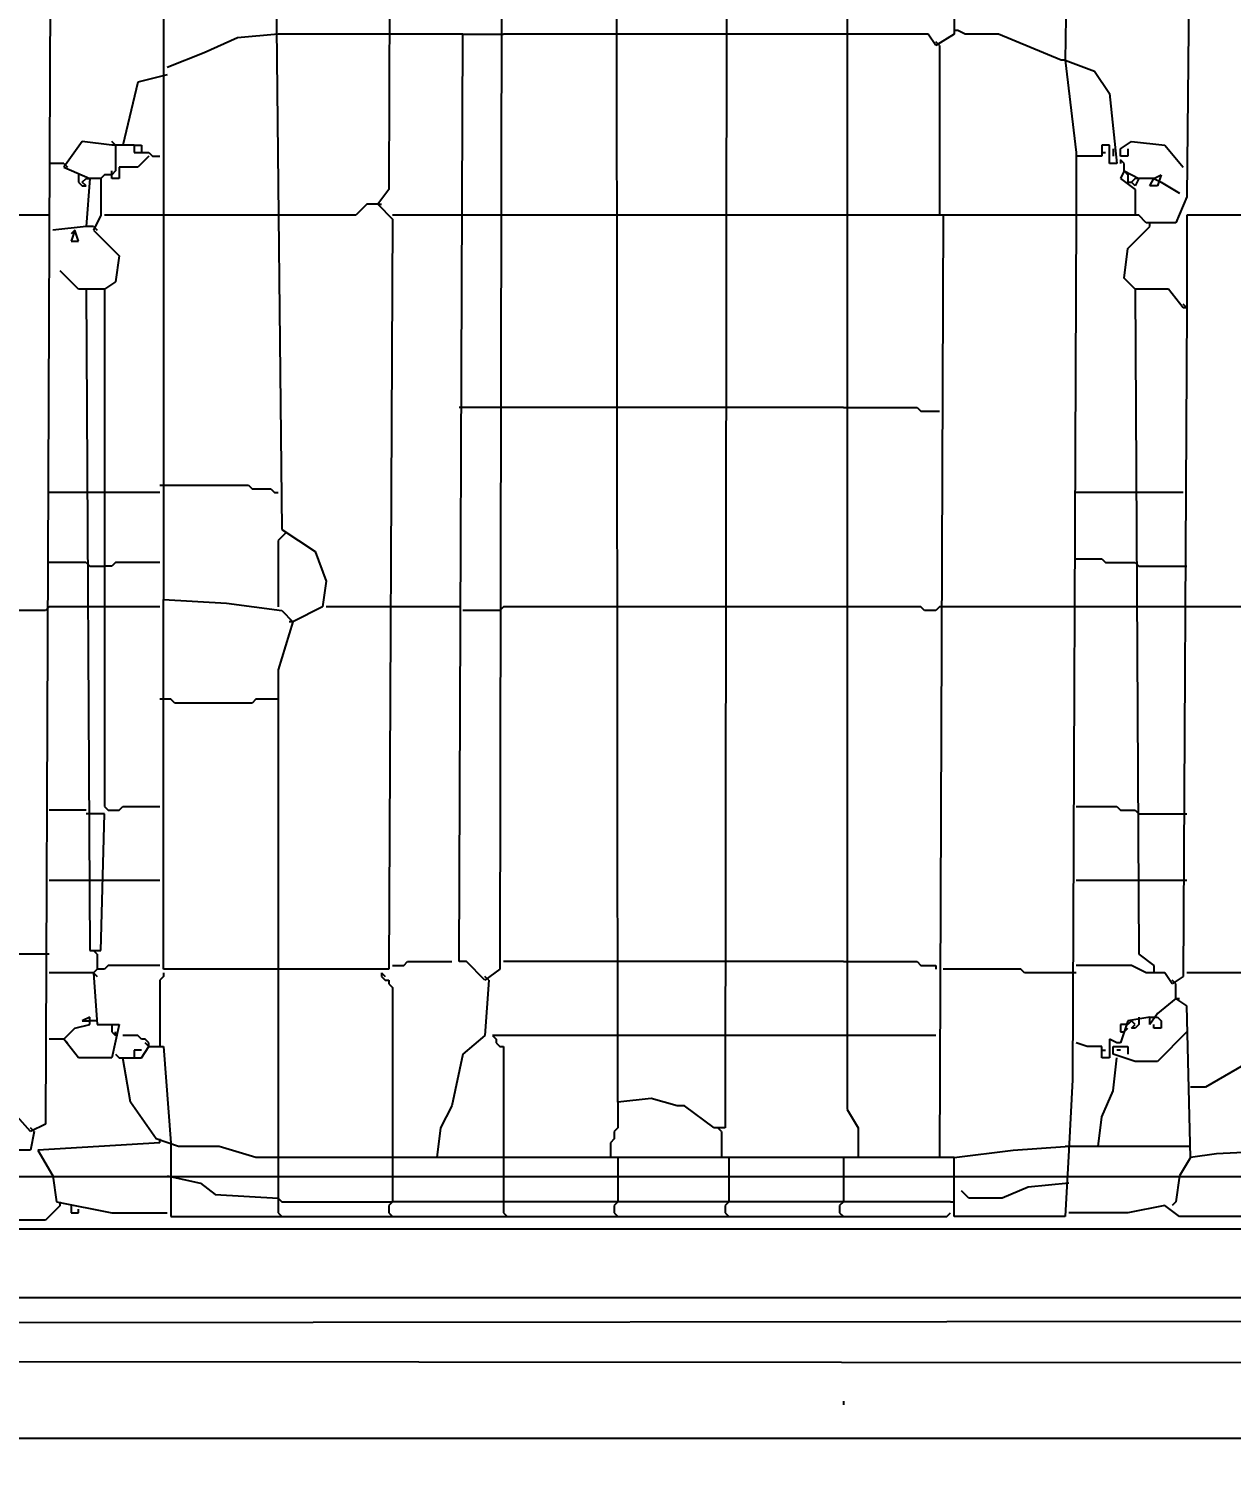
# Model space of a CAD drawing. Extents: x 4511820 to 5180432, y -1526536 to -944957.
# Drawn here: x 5106641.9 to 5106871.9, y -952611.6 to -952336.7 of the extents above; entities that cross this region are included whole.
import ezdxf

# ---------------------------------------------------------------- set-up
doc = ezdxf.new("R2010")
doc.units = 0
doc.header["$MEASUREMENT"] = 0
doc.layers.get('0').update_dxf_attribs({"linetype": 'CONTINUOUS'})
doc.layers.get('Defpoints').update_dxf_attribs({"color": 61, "linetype": 'CONTINUOUS'})
for name, color, linetype in [('KÓTY', 4, 'CONTINUOUS'), ('ZZ-chladenie', 133, 'CONTINUOUS'), ('ŠRAFY', 82, 'CONTINUOUS')]:
    doc.layers.add(name, color=color, linetype=linetype)
doc.styles.add('STYLE1', font='isocp.shx')
doc.dimstyles.new('STANDARD 50', dxfattribs={"dimtxt": 125, "dimasz": 140, "dimexe": 10, "dimexo": 200, "dimgap": 20, "dimtad": 1, "dimdsep": 46, "dimlunit": 6, "dimtxsty": 'STYLE1', "dimblk1": 'OBLIQUE', "dimblk2": 'OBLIQUE', "dimsah": 1, "dimcen": 2.5, "dimse1": 1, "dimse2": 1, "dimadec": 0, "dimazin": 0, "dimtfac": 1, "dimtmove": 1, "dimatfit": 3, "dimldrblk": 'OBLIQUE', "dimfxl": 1, "dimtolj": 1, "dimtzin": 0, "dimarcsym": 0})

# ---------------------------------------------------------------- blocks, each defined once
blk = doc.blocks.new('_OBLIQUE')
at = {"color": 0, "linetype": 'ByBlock'}
blk.add_line((-0.5, -0.5), (0.5, 0.5), dxfattribs=at)
blk = doc.blocks.new('*D54988')
at = {"layer": 'Defpoints', "color": 0}
for p in [(5104003.24, -949008.5), (5109212.5, -949008.5), (5106890, -959533.5)]:
    blk.add_point(p, dxfattribs=at)
at = {"layer": 'KÓTY', "color": 0, "lineweight": -2}
blk.add_line((5104003.24, -959533.5), (5104003.24, -949008.5), dxfattribs=at)
at = {"layer": 'KÓTY', "color": 0, "linetype": 'ByBlock', "lineweight": -2, "xscale": 140, "yscale": 140, "zscale": 140}
for p, rotation in [((5104003.24, -949008.5), 90), ((5104003.24, -959533.5), 270)]:
    blk.add_blockref('_OBLIQUE', p, dxfattribs=dict(at, rotation=rotation))
at = {"layer": 'KÓTY', "color": 0, "insert": (5103920.7, -954271), "char_height": 125, "attachment_point": 5, "rotation": 90, "style": 'STYLE1'}
blk.add_mtext('\\A1;10ﾠ525', dxfattribs=at)

msp = doc.modelspace()

# ---------------------------------------------------------------- hatches: boundary and pattern name
at = {"layer": 'ŠRAFY', "ltscale": 0.25}
h = msp.add_hatch(dxfattribs=at)
h.set_pattern_fill('DOTS', color=256, scale=2000)
h.paths.add_polyline_path([(5107392.5, -949038.5), (5107392.5, -951138.5), (5105843.5, -951138.5), (5105843.5, -951464.239), (5106123.081, -951464.239), (5106123.081, -951661.239), (5105563.919, -951661.239), (5105563.919, -951464.239), (5105843.5, -951464.239), (5105843.5, -951138.5), (5104992.5, -951138.5), (5104992.5, -949038.5), (5096362.5, -949038.5), (5096362.5, -961778.5), (5097852.5, -961778.5), (5097852.5, -962398.5), (5097822.5, -962398.5), (5097822.5, -967654.081), (5098060.5, -967654.081), (5098060.5, -967374.5), (5098257.5, -967374.5), (5098257.5, -967933.663), (5098060.5, -967933.663), (5098060.5, -967654.081), (5097822.5, -967654.081), (5097822.5, -974608.5), (5102588.5, -974608.5), (5102588.5, -974355.5), (5102308.919, -974355.5), (5102308.919, -974158.5), (5102868.081, -974158.5), (5102868.081, -974355.5), (5102588.5, -974355.5), (5102588.5, -974608.5), (5103176.5, -974608.5), (5103176.5, -974434.302, -0.4142136), (5103006.5, -974264.302, -1), (5103346.5, -974264.302, -0.4142136), (5103176.5, -974434.302), (5103176.5, -974608.5), (5104372.5, -974608.5), (5104372.5, -974573.5), (5104372.5, -974463.366), (5104336.574, -974463.366), (5104336.574, -974183.634), (5104608.426, -974183.634), (5104608.426, -974463.366), (5104572.5, -974463.366), (5104572.5, -974608.5), (5104765.719, -974608.5, -0.1496999), (5104755, -974573.5), (5104755, -974423.5, -0.6080477), (5104853.533, -974372.432), (5104936.985, -974254.16), (5104894.992, -974224.53), (5105016.574, -974146.867), (5105016.574, -974028.634), (5105047.5, -974028.634), (5105248.426, -974028.634), (5105248.426, -974268.366), (5105202.5, -974268.366), (5105202.5, -974448.5, -1), (5105062.5, -974448.5), (5105062.5, -974268.366), (5105016.574, -974268.366), (5105016.574, -974146.867), (5104978.977, -974283.789), (5104936.985, -974254.16), (5104853.533, -974372.432, -0.2437442), (5104880, -974423.5), (5104880, -974573.5, -0.1496999), (5104869.281, -974608.5), (5104995.719, -974608.5, -1.1342513), (5105106.357, -974552.474), (5105369.419, -974458.5), (5105369.419, -974360), (5105928.581, -974360), (5105928.581, -974557), (5105369.419, -974557), (5105369.419, -974458.5), (5105106.357, -974552.474, -0.085987), (5105110, -974573.5, -0.1496999), (5105099.281, -974608.5), (5109182.5, -974608.5), (5109182.5, -963894.122, -0.1316523), (5109147.5, -963903.5), (5108955.441, -963903.5), (5108955.441, -963957.628), (5108723.589, -963957.628), (5108723.589, -963717.897), (5108955.441, -963717.897), (5108955.441, -963763.5), (5109147.5, -963763.5, -0.1316523), (5109182.5, -963772.878), (5109182.5, -963370.782, -0.1032437), (5109157.5, -963376), (5108857.5, -963376, -0.7800315), (5108827.986, -963258.408, -0.1235756), (5108857.5, -963251), (5108901.599, -963251), (5108976.985, -963144.16), (5108934.992, -963114.53), (5109049.502, -963041.384), (5109018.977, -963173.789), (5108976.985, -963144.16), (5108901.599, -963251), (5109157.5, -963251, -0.1032437), (5109182.5, -963256.218), (5109182.5, -949038.5)])
h.paths.add_polyline_path([(5100537.098, -967855.99), (5100537.098, -967286.69), (5100737.213, -967286.69), (5100737.213, -967855.99)], flags=24)
h.paths.add_polyline_path([(5099829.642, -965394.219), (5099829.642, -964975.469), (5100029.691, -964975.469), (5100029.691, -965394.219)], flags=24)
h.paths.add_polyline_path([(5099829.6, -965481.531), (5099829.6, -965369.148), (5100004.378, -965369.148), (5100004.378, -965481.531)], flags=24)
h.paths.add_polyline_path([(5099829.691, -965569.031), (5099829.691, -965456.531), (5100004.691, -965456.531), (5100004.691, -965569.031)], flags=24)
h.paths.add_polyline_path([(5101699.579, -955023.583), (5102268.879, -955023.583), (5102268.879, -955223.697), (5101699.579, -955223.697)], flags=24)
h.paths.add_polyline_path([(5098455.301, -962328.637), (5098455.301, -962066.038), (5098705.301, -962066.038), (5098705.301, -962328.637)], flags=24)
h.paths.add_polyline_path([(5098543.427, -961758.476), (5098543.427, -961470.878), (5098793.427, -961470.878), (5098793.427, -961758.476)], flags=24)
h.paths.add_polyline_path([(5101378.656, -973619.167), (5101666.156, -973619.167), (5101666.156, -973794.169), (5101378.656, -973794.169)], flags=24)
h.paths.add_polyline_path([(5101291.344, -973619.078), (5101403.727, -973619.078), (5101403.727, -973793.856), (5101291.344, -973793.856)], flags=24)
h.paths.add_polyline_path([(5101203.844, -973619.169), (5101316.344, -973619.169), (5101316.344, -973794.169), (5101203.844, -973794.169)], flags=24)
h.paths.add_polyline_path([(5103817.87, -974550.655), (5103817.87, -974350.655), (5104067.87, -974350.655), (5104067.87, -974550.655)], flags=24)
h.paths.add_polyline_path([(5106187.857, -954001.949), (5106920.463, -954001.949), (5106920.463, -954302.768), (5106187.857, -954302.768)], flags=24)
h.paths.add_polyline_path([(5106210.652, -951515.99), (5106906.696, -951515.99), (5106906.696, -951816.808), (5106210.652, -951816.808)], flags=24)
h.paths.add_polyline_path([(5107899.671, -951487.49), (5108633.641, -951487.49), (5108633.641, -951791.719), (5107899.671, -951791.719)], flags=24)
h.paths.add_polyline_path([(5108120.295, -954016.553), (5108699.968, -954016.553), (5108699.968, -954320.783), (5108120.295, -954320.783)], flags=24)
h.paths.add_polyline_path([(5101850.571, -951515.99), (5102546.615, -951515.99), (5102546.615, -951816.808), (5101850.571, -951816.808)], flags=24)
h.paths.add_polyline_path([(5106012.427, -959461.698), (5106581.726, -959461.698), (5106581.726, -959661.812), (5106012.427, -959661.812)], flags=24)
h.paths.add_polyline_path([(5103833.155, -960727.344), (5103833.155, -960439.844), (5104008.156, -960439.844), (5104008.156, -960727.344)], flags=24)
h.paths.add_polyline_path([(5103833.065, -960814.656), (5103833.065, -960702.273), (5104007.844, -960702.273), (5104007.844, -960814.656)], flags=24)
h.paths.add_polyline_path([(5103833.155, -960902.156), (5103833.155, -960789.621), (5104008.156, -960789.621), (5104008.156, -960902.156)], flags=24)
h.paths.add_polyline_path([(5104257.502, -952952.393), (5104257.502, -952689.795), (5104432.6, -952689.795), (5104432.6, -952952.393)], flags=24)
h.paths.add_polyline_path([(5104257.46, -953039.705), (5104257.46, -952927.322), (5104432.238, -952927.322), (5104432.238, -953039.705)], flags=24)
h.paths.add_polyline_path([(5104257.55, -953127.205), (5104257.55, -953014.67), (5104432.551, -953014.67), (5104432.551, -953127.205)], flags=24)
h.paths.add_polyline_path([(5098459.732, -962718.668), (5098459.732, -962431.07), (5098709.732, -962431.07), (5098709.732, -962718.668)], flags=24)
h.paths.add_polyline_path([(5107092.406, -973619.169), (5107354.906, -973619.169), (5107354.906, -973794.169), (5107092.406, -973794.169)], flags=24)
h.paths.add_polyline_path([(5107005.094, -973619.078), (5107117.477, -973619.078), (5107117.477, -973793.856), (5107005.094, -973793.856)], flags=24)
h.paths.add_polyline_path([(5106905.094, -973619.169), (5107030.094, -973619.169), (5107030.094, -973794.169), (5106905.094, -973794.169)], flags=24)
h.paths.add_polyline_path([(5096396.76, -955484.199), (5096684.358, -955484.199), (5096684.358, -955734.199), (5096396.76, -955734.199)], flags=24)
h.paths.add_polyline_path([(5108891.981, -955576.255), (5109179.58, -955576.255), (5109179.58, -955826.255), (5108891.981, -955826.255)], flags=24)
h.paths.add_polyline_path([(5099848.356, -952144.844), (5099848.356, -951882.344), (5100023.356, -951882.344), (5100023.356, -952144.844)], flags=24)
h.paths.add_polyline_path([(5099848.265, -952232.156), (5099848.265, -952119.773), (5100023.043, -952119.773), (5100023.043, -952232.156)], flags=24)
h.paths.add_polyline_path([(5099848.356, -952319.656), (5099848.356, -952206.952), (5100023.356, -952206.952), (5100023.356, -952319.656)], flags=24)
h.paths.add_polyline_path([(5099848.356, -958544.844), (5099848.356, -958282.344), (5100023.356, -958282.344), (5100023.356, -958544.844)], flags=24)
h.paths.add_polyline_path([(5099848.265, -958632.156), (5099848.265, -958519.773), (5100023.043, -958519.773), (5100023.043, -958632.156)], flags=24)
h.paths.add_polyline_path([(5099848.356, -958719.656), (5099848.356, -958606.952), (5100023.356, -958606.952), (5100023.356, -958719.656)], flags=24)
h.paths.add_polyline_path([(5097774.055, -955643.761), (5098061.555, -955643.761), (5098061.555, -955818.761), (5097774.055, -955818.761)], flags=24)
h.paths.add_polyline_path([(5097686.743, -955643.67), (5097799.127, -955643.67), (5097799.127, -955818.449), (5097686.743, -955818.449)], flags=24)
h.paths.add_polyline_path([(5097586.743, -955643.761), (5097711.743, -955643.761), (5097711.743, -955818.761), (5097586.743, -955818.761)], flags=24)
h.paths.add_polyline_path([(5107929.281, -959902.954), (5108348.031, -959902.954), (5108348.031, -960102.955), (5107929.281, -960102.955)], flags=24)
h.paths.add_polyline_path([(5107841.969, -959902.864), (5107954.352, -959902.864), (5107954.352, -960077.642), (5107841.969, -960077.642)], flags=24)
h.paths.add_polyline_path([(5107754.469, -959902.954), (5107867.004, -959902.954), (5107867.004, -960077.955), (5107754.469, -960077.955)], flags=24)
h.paths.add_polyline_path([(5101520.531, -959902.955), (5101939.281, -959902.955), (5101939.281, -960102.955), (5101520.531, -960102.955)], flags=24)
h.paths.add_polyline_path([(5101433.219, -959902.864), (5101545.602, -959902.864), (5101545.602, -960077.642), (5101433.219, -960077.642)], flags=24)
h.paths.add_polyline_path([(5101283.219, -959902.906), (5101458.317, -959902.906), (5101458.317, -960078.004), (5101283.219, -960078.004)], flags=24)
h.paths.add_polyline_path([(5097002.131, -961044.093), (5097302.681, -961044.093), (5097302.681, -961219.207), (5097002.131, -961219.207)], flags=24)
h.paths.add_polyline_path([(5096914.819, -961044.116), (5097027.203, -961044.116), (5097027.203, -961218.895), (5096914.819, -961218.895)], flags=24)
h.paths.add_polyline_path([(5096852.319, -961044.207), (5096939.819, -961044.207), (5096939.819, -961219.207), (5096852.319, -961219.207)], flags=24)
h.paths.add_polyline_path([(5098555.441, -955433.643), (5098555.441, -955146.045), (5098730.54, -955146.045), (5098730.54, -955433.643)], flags=24)
h.paths.add_polyline_path([(5098555.399, -955520.955), (5098555.399, -955408.572), (5098730.178, -955408.572), (5098730.178, -955520.955)], flags=24)
h.paths.add_polyline_path([(5098555.489, -955670.955), (5098555.489, -955495.92), (5098730.49, -955495.92), (5098730.49, -955670.955)], flags=24)
h.paths.add_polyline_path([(5098555.441, -968528.643), (5098555.441, -968241.045), (5098730.54, -968241.045), (5098730.54, -968528.643)], flags=24)
h.paths.add_polyline_path([(5098555.399, -968615.955), (5098555.399, -968503.572), (5098730.178, -968503.572), (5098730.178, -968615.955)], flags=24)
h.paths.add_polyline_path([(5098555.489, -968765.955), (5098555.489, -968590.92), (5098730.49, -968590.92), (5098730.49, -968765.955)], flags=24)
h.paths.add_polyline_path([(5099106.157, -961836.143), (5099106.157, -961548.545), (5099281.255, -961548.545), (5099281.255, -961836.143)], flags=24)
h.paths.add_polyline_path([(5099106.115, -961923.455), (5099106.115, -961811.072), (5099280.894, -961811.072), (5099280.894, -961923.455)], flags=24)
h.paths.add_polyline_path([(5099106.205, -962098.455), (5099106.205, -961898.455), (5099281.206, -961898.455), (5099281.206, -962098.455)], flags=24)
h.paths.add_polyline_path([(5103479.631, -961044.093), (5103767.681, -961044.093), (5103767.681, -961219.207), (5103479.631, -961219.207)], flags=24)
h.paths.add_polyline_path([(5103392.319, -961044.116), (5103504.703, -961044.116), (5103504.703, -961218.895), (5103392.319, -961218.895)], flags=24)
h.paths.add_polyline_path([(5103267.319, -961044.207), (5103417.319, -961044.207), (5103417.319, -961219.207), (5103267.319, -961219.207)], flags=24)
h.paths.add_polyline_path([(5099829.69, -971535.469), (5099829.69, -971104.219), (5100029.691, -971104.219), (5100029.691, -971535.469)], flags=24)
h.paths.add_polyline_path([(5099829.6, -971622.781), (5099829.6, -971510.398), (5100004.378, -971510.398), (5100004.378, -971622.781)], flags=24)
h.paths.add_polyline_path([(5099829.691, -971710.281), (5099829.691, -971597.577), (5100004.691, -971597.577), (5100004.691, -971710.281)], flags=24)
h.paths.add_polyline_path([(5103479.631, -964207.8), (5103767.681, -964207.8), (5103767.681, -964382.915), (5103479.631, -964382.915)], flags=24)
h.paths.add_polyline_path([(5103392.319, -964207.824), (5103504.703, -964207.824), (5103504.703, -964382.602), (5103392.319, -964382.602)], flags=24)
h.paths.add_polyline_path([(5103267.319, -964207.915), (5103417.319, -964207.915), (5103417.319, -964382.915), (5103267.319, -964382.915)], flags=24)
h.paths.add_polyline_path([(5099810.941, -962232.299), (5099810.941, -961944.701), (5100060.941, -961944.701), (5100060.941, -962232.299)], flags=24)
h.paths.add_polyline_path([(5103833.155, -954296.094), (5103833.155, -954008.594), (5104008.156, -954008.594), (5104008.156, -954296.094)], flags=24)
h.paths.add_polyline_path([(5103833.065, -954383.406), (5103833.065, -954271.023), (5104007.844, -954271.023), (5104007.844, -954383.406)], flags=24)
h.paths.add_polyline_path([(5103833.107, -954533.406), (5103833.107, -954358.308), (5104008.206, -954358.308), (5104008.206, -954533.406)], flags=24)
h.paths.add_polyline_path([(5104257.502, -950474.893), (5104257.502, -950187.295), (5104432.6, -950187.295), (5104432.6, -950474.893)], flags=24)
h.paths.add_polyline_path([(5104257.46, -950562.205), (5104257.46, -950449.822), (5104432.238, -950449.822), (5104432.238, -950562.205)], flags=24)
h.paths.add_polyline_path([(5104257.55, -950649.705), (5104257.55, -950537.17), (5104432.551, -950537.17), (5104432.551, -950649.705)], flags=24)
h.paths.add_polyline_path([(5107199.451, -950002.883), (5107487.049, -950002.883), (5107487.049, -950252.883), (5107199.451, -950252.883)], flags=24)
h.paths.add_polyline_path([(5101243.833, -954595.102), (5101506.431, -954595.102), (5101506.431, -954770.217), (5101243.833, -954770.217)], flags=24)
h.paths.add_polyline_path([(5101156.069, -954595.126), (5101268.453, -954595.126), (5101268.453, -954769.904), (5101156.069, -954769.904)], flags=24)
h.paths.add_polyline_path([(5101068.569, -954595.152), (5101181.069, -954595.152), (5101181.069, -954770.217), (5101068.569, -954770.217)], flags=24)
h.paths.add_polyline_path([(5105127.308, -955649.264), (5105427.406, -955649.264), (5105427.406, -955824.362), (5105127.308, -955824.362)], flags=24)
h.paths.add_polyline_path([(5105040.094, -955649.222), (5105152.477, -955649.222), (5105152.477, -955824.001), (5105040.094, -955824.001)], flags=24)
h.paths.add_polyline_path([(5104952.594, -955649.313), (5105065.094, -955649.313), (5105065.094, -955824.313), (5104952.594, -955824.313)], flags=24)
h.paths.add_polyline_path([(5098459.732, -949358.668), (5098459.732, -949071.07), (5098709.732, -949071.07), (5098709.732, -949358.668)], flags=24)
h.paths.add_polyline_path([(5107371.107, -954595.168), (5107658.705, -954595.168), (5107658.705, -954770.266), (5107371.107, -954770.266)], flags=24)
h.paths.add_polyline_path([(5107283.795, -954595.126), (5107396.178, -954595.126), (5107396.178, -954769.904), (5107283.795, -954769.904)], flags=24)
h.paths.add_polyline_path([(5107196.295, -954595.216), (5107308.83, -954595.216), (5107308.83, -954770.217), (5107196.295, -954770.217)], flags=24)
h.paths.add_polyline_path([(5108768.701, -954557.802), (5109056.299, -954557.802), (5109056.299, -954807.802), (5108768.701, -954807.802)], flags=24)
h.paths.add_polyline_path([(5100606.107, -950443.136), (5100893.705, -950443.136), (5100893.705, -950618.234), (5100606.107, -950618.234)], flags=24)
h.paths.add_polyline_path([(5100518.795, -950443.094), (5100631.178, -950443.094), (5100631.178, -950617.873), (5100518.795, -950617.873)], flags=24)
h.paths.add_polyline_path([(5100431.295, -950443.185), (5100543.795, -950443.185), (5100543.795, -950618.185), (5100431.295, -950618.185)], flags=24)
h.paths.add_polyline_path([(5108233.607, -950443.136), (5108521.205, -950443.136), (5108521.205, -950618.234), (5108233.607, -950618.234)], flags=24)
h.paths.add_polyline_path([(5108146.295, -950443.094), (5108258.678, -950443.094), (5108258.678, -950617.873), (5108146.295, -950617.873)], flags=24)
h.paths.add_polyline_path([(5108083.795, -950443.185), (5108171.295, -950443.185), (5108171.295, -950618.185), (5108083.795, -950618.185)], flags=24)
h.paths.add_polyline_path([(5102747.357, -958499.971), (5103034.955, -958499.971), (5103034.955, -958675.069), (5102747.357, -958675.069)], flags=24)
h.paths.add_polyline_path([(5102660.045, -958499.929), (5102772.428, -958499.929), (5102772.428, -958674.708), (5102660.045, -958674.708)], flags=24)
h.paths.add_polyline_path([(5102510.045, -958500.019), (5102685.08, -958500.019), (5102685.08, -958675.02), (5102510.045, -958675.02)], flags=24)
h.paths.add_polyline_path([(5100741.574, -954906.134), (5100973.426, -954906.134), (5100973.426, -955145.866), (5100741.574, -955145.866)], flags=16)
h.paths.add_polyline_path([(5101042.658, -968008.634), (5101274.511, -968008.634), (5101274.511, -968248.366), (5101042.658, -968248.366)], flags=16)
h.paths.add_polyline_path([(5107022.833, -968086.134), (5107294.685, -968086.134), (5107294.685, -968365.866), (5107022.833, -968365.866)], flags=16)
h.paths.add_polyline_path([(5107208.589, -959488.648), (5107208.589, -959432.271), (5107208.589, -959385.215, -0.6120971), (5107097.56, -959328.5), (5107097.56, -959148.366), (5107051.633, -959148.366), (5107051.633, -958908.634), (5107283.486, -958908.634), (5107283.486, -959148.366), (5107237.56, -959148.366), (5107237.56, -959328.5, -0.0584809), (5107235.622, -959344.856), (5107440.441, -959344.856), (5107440.441, -959584.588), (5107208.589, -959584.588)], flags=16)
h.paths.add_polyline_path([(5106169.801, -954082.897), (5106169.801, -954322.628), (5105937.949, -954322.628), (5105937.949, -954082.897)], flags=16)
h.paths.add_polyline_path([(5106195, -953911, -0.2212784), (5106242.814, -953933.25), (5106242.814, -951827.295), (5106292.814, -951827.295), (5106302.814, -951827.295), (5106331.178, -951827.295), (5107196.868, -951827.295), (5107196.868, -951818.8), (5107206.53, -951818.8), (5107206.53, -951835), (5107216.768, -951827.295), (5107216.768, -951818.8), (5107226.43, -951818.8), (5107226.43, -951835), (5107236.668, -951827.295), (5107236.668, -951818.8), (5107246.33, -951818.8), (5107246.33, -951835), (5107565.698, -951827.295), (5108431.388, -951827.295), (5108431.388, -951818.8), (5108441.049, -951818.8), (5108441.049, -951827.295), (5108451.288, -951827.295), (5108451.288, -951818.8), (5108460.949, -951818.8), (5108460.949, -951827.295), (5108471.188, -951827.295), (5108471.188, -951818.8), (5108480.849, -951818.8), (5108480.849, -951827.295), (5108548.468, -951827.295), (5108558.468, -951827.295), (5108608.468, -951827.295), (5108608.468, -953984.079), (5108558.468, -953984.079), (5108548.468, -953984.079), (5108499.806, -953984.079), (5107634.144, -953984.079), (5107634.144, -953995.196), (5107624.482, -953995.196), (5107624.482, -953984.079), (5107614.244, -953984.079), (5107614.244, -953995.196), (5107604.582, -953995.196), (5107604.582, -953984.079), (5107594.344, -953984.079), (5107594.344, -953995.196), (5107584.682, -953995.196), (5107584.682, -953984.079), (5107265.2, -953975.79), (5106399.624, -953984.079), (5106399.624, -953995.196), (5106389.963, -953995.196), (5106389.963, -953978.996), (5106379.724, -953984.079), (5106379.724, -953995.196), (5106370.063, -953995.196), (5106370.063, -953978.996), (5106359.824, -953984.079), (5106359.824, -953995.196), (5106350.163, -953995.196), (5106350.163, -953978.996), (5106302.814, -953984.079), (5106292.814, -953984.079), (5106256.598, -953984.079, -0.2312196), (5106224.514, -954028.592, -0.1235756), (5106195, -954036), (5105845, -954036, -0.7800315), (5105815.486, -953918.408, -0.1235756), (5105845, -953911), (5105889.099, -953911), (5105964.485, -953804.16), (5105922.492, -953774.53), (5106037.002, -953701.384), (5106006.477, -953833.789), (5105964.485, -953804.16), (5105889.099, -953911), (5106195, -953911)], flags=16)
h.paths.add_polyline_path([(5106802.5, -959833.5, -1), (5106677.5, -959833.5), (5106677.5, -959548.002), (5106569.7, -959558.614), (5106569.7, -959657.114), (5106010.537, -959657.114), (5106010.537, -959460.114), (5106569.7, -959460.114), (5106569.7, -959558.614), (5106677.5, -959548.002), (5106677.5, -959533.5, -1), (5106802.5, -959535.697), (5106827.501, -959533.236, -0.9978924), (5106952.5, -959533.5, -0.2398462), (5106926.781, -959584.031), (5106901.477, -959693.789), (5106859.485, -959664.16), (5106802.5, -959744.922)], flags=16)
h.paths.add_polyline_path([(5102256.852, -955021.998), (5102256.852, -955218.998), (5101697.689, -955218.998), (5101697.689, -955120.498), (5101697.689, -955021.998)], flags=16)
edge = h.paths.add_edge_path(flags=16)
edge.add_arc((5101167.5, -955193.5), 62.5, 7.83973, 360, ccw=False)
h.paths.add_polyline_path([(5100535.514, -967298.716), (5100732.514, -967298.716), (5100732.514, -967857.879), (5100634.014, -967857.879), (5100636.815, -968113.504, -0.4174264), (5100700, -968176, -1), (5100830, -968176), (5100830, -968286.607), (5100844.992, -968277.03), (5100959.502, -968203.884), (5100928.977, -968336.289), (5100886.985, -968306.66), (5100830, -968387.422), (5100830, -968476, -1), (5100705, -968476), (5100700, -968176, -2.3956322), (5100636.815, -968113.504), (5100634.014, -967857.879), (5100535.514, -967857.879)], flags=16)
h.paths.add_polyline_path([(5108274.601, -951919.467), (5108283.786, -951929.359), (5108292.972, -951939.252), (5108299.332, -951951.971), (5108251.386, -951900.337), (5108274.601, -951919.467)], flags=0)
h.paths.add_polyline_path([(5108311.345, -951959.037), (5108321.237, -951968.93), (5108299.332, -951951.971)], flags=0)
h.paths.add_polyline_path([(5107790.931, -953894.53), (5107781.746, -953884.637), (5107772.559, -953874.744), (5107766.2, -953862.026), (5107814.146, -953913.66), (5107790.931, -953894.53)], flags=0)
h.paths.add_polyline_path([(5107754.187, -953854.96), (5107744.295, -953845.067), (5107766.2, -953862.026)], flags=0)
h.paths.add_polyline_path([(5108118.366, -951887.295), (5108075.336, -951887.295), (5108076.825, -951912.401), (5108086.643, -951912.401), (5108082.403, -951901.096), (5108066.857, -951894.029), (5108075.336, -951887.295), (5108092.295, -951894.029), (5108080.99, -951879.897), (5108105.721, -951879.191)], flags=0)
h.paths.add_polyline_path([(5107040.081, -951919.467), (5107049.266, -951929.359), (5107058.453, -951939.252), (5107064.812, -951951.971), (5107016.866, -951900.337), (5107040.081, -951919.467)], flags=0)
h.paths.add_polyline_path([(5107076.825, -951959.037), (5107086.717, -951968.93), (5107064.812, -951951.971)], flags=0)
h.paths.add_polyline_path([(5106556.411, -953894.53), (5106547.226, -953884.637), (5106538.04, -953874.744), (5106531.68, -953862.026), (5106579.626, -953913.66), (5106556.411, -953894.53)], flags=0)
h.paths.add_polyline_path([(5106519.667, -953854.96), (5106509.775, -953845.067), (5106531.68, -953862.026)], flags=0)
h.paths.add_polyline_path([(5106958.659, -953934.079), (5106906.89, -953932.687), (5106884.985, -953932.796), (5106863.787, -953932.901), (5106841.882, -953933.01), (5106820.683, -953933.115), (5106798.778, -953933.224), (5106753.693, -953933.449), (5106721.897, -953934.079), (5106906.89, -953932.687), (5106906.824, -953922.087), (5106972.097, -953924.079), (5106950.711, -953921.053), (5106958.659, -953934.079), (5106973.311, -953934.806), (5106993.802, -953934.079)], flags=0)
h.paths.add_polyline_path([(5100947.5, -955026, 1), (5100767.5, -955026, 1)], flags=0)
h.paths.add_polyline_path([(5101088.585, -968128.5, -1.0000005), (5101228.585, -968128.5, -1.0000005)], flags=0)
h.paths.add_polyline_path([(5107233.759, -968226, 1), (5107083.759, -968226, 1)], flags=0)
h.paths.add_polyline_path([(5105976.86, -954198.5, -1.0000005), (5106116.86, -954198.5, -1.0000005)], flags=0)
h.paths.add_polyline_path([(5107181.067, -951864.295, -0.4142136), (5107174.067, -951857.295, -0.4142136), (5107181.067, -951850.295, -0.4142136), (5107188.067, -951857.295)], flags=0)
h.paths.add_polyline_path([(5108422.587, -951857.295, -0.4142136), (5108415.587, -951864.295, -0.4142136), (5108408.587, -951857.295, -0.4142136), (5108415.587, -951850.295, -0.4142136)], flags=0)
h.paths.add_polyline_path([(5107642.587, -953956.702, -0.4142136), (5107649.587, -953949.702, -0.4142136), (5107656.587, -953956.702), (5107649.587, -953963.702, -0.4142136)], flags=0)
h.paths.add_polyline_path([(5106408.067, -953956.702, -0.4142136), (5106415.067, -953949.702, -0.4142136), (5106422.067, -953956.702), (5106415.067, -953963.702, -0.4142136)], flags=0)

# ---------------------------------------------------------------- linework, layer by layer
at = {"layer": 'ZZ-chladenie'}
for p, q in [((5106754.61, -952541.99), (5106753.904, -951947.732)), ((5106775.809, -951947.732), (5106775.102, -952546.937)), ((5106798.42, -951954.798), (5106798.42, -952543.403)), ((5106732.706, -952146.995), (5106731.999, -952516.552)), ((5106711.507, -952175.26), (5106710.801, -952367.458)), ((5106646.499, -952223.309), (5106645.086, -952546.23)), ((5106688.896, -952296.797), (5106690.309, -952432.466)), ((5106864.135, -952297.504), (5106863.428, -952368.871)), ((5106818.912, -952299.623), (5106818.912, -952337.78)), ((5106840.817, -952304.57), (5106840.11, -952342.726)), ((5106667.697, -952328.594), (5106667.697, -952361.098)), ((5106819.619, -952337.074), (5106818.912, -952337.074)), ((5106821.032, -952337.78), (5106819.619, -952337.074)), ((5106681.83, -952338.487), (5106675.47, -952341.313)), ((5106689.602, -952337.78), (5106681.83, -952338.487)), ((5106711.507, -952337.78), (5106689.602, -952337.78)), ((5106724.933, -952337.78), (5106711.507, -952337.78)), ((5106724.226, -952515.139), (5106724.933, -952337.78)), ((5106724.933, -952337.78), (5106732.706, -952337.78)), ((5106754.61, -952337.78), (5106732.706, -952337.78)), ((5106775.809, -952337.78), (5106754.61, -952337.78)), ((5106797.714, -952337.78), (5106775.809, -952337.78)), ((5106813.966, -952337.78), (5106797.714, -952337.78)), ((5106815.379, -952339.9), (5106813.966, -952337.78)), ((5106818.912, -952337.78), (5106815.379, -952339.9)), ((5106816.085, -952339.9), (5106815.379, -952339.193)), ((5106816.085, -952339.9), (5106816.085, -952372.404)), ((5106827.392, -952337.78), (5106821.032, -952337.78)), ((5106839.403, -952342.726), (5106827.392, -952337.78)), ((5106675.47, -952341.313), (5106668.404, -952344.14)), ((5106840.11, -952342.726), (5106839.403, -952342.726)), ((5106840.11, -952342.726), (5106845.763, -952344.846)), ((5106840.11, -952342.726), (5106842.23, -952360.392)), ((5106668.404, -952345.553), (5106662.752, -952346.966)), ((5106845.763, -952344.846), (5106848.59, -952349.085)), ((5106662.752, -952346.966), (5106659.925, -952358.979)), ((5106848.59, -952349.085), (5106850.003, -952362.511)), ((5106652.152, -952358.272), (5106648.619, -952363.218)), ((5106657.805, -952358.979), (5106652.152, -952358.272)), ((5106658.512, -952358.979), (5106657.805, -952358.272)), ((5106659.925, -952358.979), (5106657.805, -952358.979)), ((5106658.512, -952358.979), (5106658.512, -952363.924)), ((5106662.045, -952358.979), (5106659.925, -952358.979)), ((5106662.045, -952358.979), (5106663.458, -952358.979)), ((5106662.045, -952358.979), (5106662.045, -952360.392)), ((5106663.458, -952358.979), (5106663.458, -952360.392)), ((5106848.59, -952358.979), (5106847.176, -952358.979)), ((5106847.176, -952358.979), (5106847.176, -952361.098)), ((5106848.59, -952362.511), (5106848.59, -952358.979)), ((5106850.71, -952359.685), (5106852.829, -952358.272)), ((5106852.829, -952358.272), (5106859.189, -952358.979)), ((5106859.189, -952358.979), (5106862.721, -952363.218)), ((5106662.045, -952360.392), (5106664.871, -952360.392)), ((5106664.871, -952361.098), (5106662.752, -952363.218)), ((5106664.871, -952360.392), (5106665.578, -952361.098)), ((5106665.578, -952361.098), (5106666.991, -952361.098)), ((5106667.697, -952361.098), (5106667.697, -952445.892)), ((5106842.23, -952360.392), (5106842.23, -952372.404)), ((5106847.176, -952361.098), (5106842.23, -952361.098)), ((5106847.176, -952360.392), (5106847.883, -952360.392)), ((5106849.296, -952359.685), (5106849.296, -952361.098)), ((5106850.71, -952361.098), (5106850.71, -952359.685)), ((5106852.123, -952361.098), (5106850.71, -952361.098)), ((5106851.416, -952362.511), (5106850.71, -952361.805)), ((5106850.71, -952361.805), (5106850.71, -952362.511)), ((5106852.123, -952359.685), (5106852.123, -952361.098)), ((5106648.619, -952362.511), (5106645.793, -952362.511)), ((5106648.619, -952362.511), (5106649.326, -952363.218)), ((5106648.619, -952363.218), (5106653.565, -952365.338)), ((5106651.445, -952364.631), (5106651.445, -952366.044)), ((5106656.392, -952364.631), (5106655.685, -952365.338)), ((5106657.805, -952364.631), (5106656.392, -952364.631)), ((5106657.805, -952364.631), (5106657.805, -952363.924)), ((5106658.512, -952363.924), (5106657.805, -952364.631)), ((5106657.805, -952365.338), (5106657.805, -952364.631)), ((5106662.752, -952363.218), (5106659.218, -952363.218)), ((5106659.218, -952363.218), (5106659.218, -952365.338)), ((5106850.003, -952362.511), (5106848.59, -952362.511)), ((5106851.416, -952363.924), (5106850.71, -952365.338)), ((5106851.416, -952363.924), (5106851.416, -952362.511)), ((5106852.123, -952364.631), (5106851.416, -952363.924)), ((5106851.416, -952363.924), (5106852.123, -952364.631)), ((5106851.416, -952363.924), (5106854.242, -952365.338)), ((5106852.123, -952364.631), (5106852.123, -952365.338)), ((5106857.069, -952365.338), (5106858.482, -952364.631)), ((5106858.482, -952364.631), (5106857.776, -952366.751)), ((5106651.445, -952366.044), (5106652.152, -952366.751)), ((5106652.152, -952366.044), (5106652.858, -952365.338)), ((5106652.858, -952366.751), (5106652.152, -952366.044)), ((5106652.152, -952366.751), (5106652.858, -952366.751)), ((5106652.858, -952365.338), (5106653.565, -952365.338)), ((5106653.565, -952365.338), (5106652.858, -952374.524)), ((5106655.685, -952365.338), (5106653.565, -952365.338)), ((5106655.685, -952365.338), (5106655.685, -952372.404)), ((5106659.218, -952365.338), (5106657.805, -952365.338)), ((5106710.801, -952367.458), (5106708.681, -952370.284)), ((5106850.71, -952365.338), (5106853.536, -952367.458)), ((5106852.123, -952365.338), (5106852.123, -952366.044)), ((5106852.123, -952366.044), (5106852.829, -952366.044)), ((5106853.536, -952365.338), (5106852.829, -952366.044)), ((5106853.536, -952366.751), (5106852.829, -952366.044)), ((5106854.242, -952365.338), (5106853.536, -952365.338)), ((5106854.242, -952365.338), (5106853.536, -952366.751)), ((5106853.536, -952367.458), (5106853.536, -952372.404)), ((5106857.069, -952365.338), (5106854.242, -952365.338)), ((5106856.362, -952366.751), (5106857.069, -952365.338)), ((5106857.776, -952366.751), (5106856.362, -952366.751)), ((5106857.069, -952365.338), (5106858.482, -952366.044)), ((5106858.482, -952366.044), (5106862.015, -952368.164)), ((5106706.561, -952370.284), (5106705.854, -952370.991)), ((5106708.681, -952370.284), (5106706.561, -952370.284)), ((5106708.681, -952370.284), (5106709.388, -952370.284)), ((5106708.681, -952370.284), (5106711.507, -952373.11)), ((5106863.428, -952368.871), (5106861.308, -952373.817)), ((5106645.793, -952372.404), (5106625.301, -952372.404)), ((5106655.685, -952372.404), (5106654.272, -952375.231)), ((5106666.991, -952372.404), (5106656.392, -952372.404)), ((5106689.602, -952372.404), (5106666.991, -952372.404)), ((5106704.441, -952372.404), (5106689.602, -952372.404)), ((5106705.148, -952371.697), (5106704.441, -952372.404)), ((5106705.854, -952370.991), (5106705.148, -952371.697)), ((5106711.507, -952373.11), (5106710.801, -952516.552)), ((5106724.226, -952372.404), (5106711.507, -952372.404)), ((5106732.706, -952372.404), (5106724.226, -952372.404)), ((5106754.61, -952372.404), (5106732.706, -952372.404)), ((5106775.809, -952372.404), (5106754.61, -952372.404)), ((5106797.714, -952372.404), (5106775.809, -952372.404)), ((5106854.242, -952372.404), (5106797.714, -952372.404)), ((5106816.792, -952372.404), (5106816.085, -952552.589)), ((5106842.23, -952372.404), (5106841.524, -952537.751)), ((5106855.656, -952373.817), (5106854.242, -952372.404)), ((5106883.92, -952372.404), (5106863.428, -952372.404)), ((5106863.428, -952372.404), (5106863.428, -952390.069)), ((5106652.858, -952374.524), (5106646.499, -952375.231)), ((5106650.739, -952375.231), (5106650.032, -952377.35)), ((5106650.739, -952375.231), (5106650.032, -952375.937)), ((5106651.445, -952377.35), (5106650.739, -952375.231)), ((5106654.272, -952374.524), (5106652.858, -952374.524)), ((5106654.272, -952374.524), (5106654.979, -952375.231)), ((5106654.272, -952375.231), (5106659.218, -952380.176)), ((5106852.123, -952378.763), (5106856.362, -952374.524)), ((5106861.308, -952373.817), (5106855.656, -952373.817)), ((5106856.362, -952374.524), (5106856.362, -952373.817)), ((5106650.032, -952377.35), (5106651.445, -952377.35)), ((5106851.416, -952384.416), (5106852.123, -952378.763)), ((5106659.218, -952380.176), (5106658.512, -952385.123)), ((5106651.445, -952386.536), (5106647.913, -952383.003)), ((5106656.392, -952386.536), (5106651.445, -952386.536)), ((5106652.858, -952386.536), (5106653.565, -952513.019)), ((5106658.512, -952385.123), (5106656.392, -952386.536)), ((5106656.392, -952386.536), (5106656.392, -952485.462)), ((5106853.536, -952386.536), (5106851.416, -952384.416)), ((5106853.536, -952386.536), (5106854.242, -952513.726)), ((5106859.895, -952386.536), (5106853.536, -952386.536)), ((5106862.721, -952390.069), (5106859.895, -952386.536)), ((5106863.428, -952390.069), (5106862.721, -952389.363)), ((5106863.428, -952390.069), (5106862.721, -952517.965)), ((5106863.428, -952390.069), (5106862.721, -952390.069)), ((5106732.706, -952409.148), (5106724.226, -952409.148)), ((5106754.61, -952409.148), (5106732.706, -952409.148)), ((5106775.809, -952409.148), (5106754.61, -952409.148)), ((5106797.714, -952409.148), (5106775.809, -952409.148)), ((5106797.714, -952409.148), (5106811.846, -952409.148)), ((5106811.846, -952409.148), (5106812.553, -952409.854)), ((5106812.553, -952409.854), (5106816.085, -952409.854)), ((5106652.858, -952425.399), (5106645.793, -952425.399)), ((5106656.392, -952425.399), (5106652.858, -952425.399)), ((5106666.991, -952425.399), (5106656.392, -952425.399)), ((5106666.991, -952423.986), (5106683.949, -952423.986)), ((5106683.949, -952423.986), (5106684.656, -952424.693)), ((5106684.656, -952424.693), (5106688.189, -952424.693)), ((5106688.189, -952424.693), (5106688.896, -952425.399)), ((5106688.896, -952425.399), (5106689.602, -952425.399)), ((5106853.536, -952425.399), (5106842.23, -952425.399)), ((5106862.721, -952425.399), (5106853.536, -952425.399)), ((5106690.309, -952433.879), (5106689.602, -952434.585)), ((5106690.309, -952432.466), (5106696.669, -952436.706)), ((5106691.015, -952433.172), (5106690.309, -952433.879)), ((5106689.602, -952434.585), (5106689.602, -952447.305)), ((5106652.858, -952438.825), (5106645.793, -952438.825)), ((5106652.858, -952438.825), (5106653.565, -952439.532)), ((5106658.512, -952438.825), (5106657.805, -952439.532)), ((5106666.991, -952438.825), (5106658.512, -952438.825)), ((5106696.669, -952436.706), (5106698.788, -952442.358)), ((5106842.23, -952438.119), (5106847.176, -952438.119)), ((5106847.176, -952438.119), (5106847.883, -952438.825)), ((5106847.883, -952438.825), (5106853.536, -952438.825)), ((5106853.536, -952438.825), (5106854.242, -952439.532)), ((5106653.565, -952439.532), (5106656.392, -952439.532)), ((5106657.805, -952439.532), (5106656.392, -952439.532)), ((5106854.242, -952439.532), (5106863.428, -952439.532)), ((5106698.788, -952442.358), (5106698.082, -952447.305)), ((5106645.793, -952447.305), (5106645.086, -952448.011)), ((5106652.858, -952447.305), (5106645.793, -952447.305)), ((5106656.392, -952447.305), (5106652.858, -952447.305)), ((5106666.991, -952447.305), (5106656.392, -952447.305)), ((5106667.697, -952516.552), (5106667.697, -952445.892)), ((5106667.697, -952445.892), (5106679.71, -952446.598)), ((5106679.71, -952446.598), (5106690.309, -952448.011)), ((5106698.082, -952447.305), (5106692.429, -952450.131)), ((5106711.507, -952447.305), (5106698.788, -952447.305)), ((5106724.226, -952447.305), (5106711.507, -952447.305)), ((5106732.706, -952447.305), (5106731.999, -952448.011)), ((5106754.61, -952447.305), (5106732.706, -952447.305)), ((5106775.809, -952447.305), (5106754.61, -952447.305)), ((5106797.714, -952447.305), (5106775.809, -952447.305)), ((5106812.553, -952447.305), (5106797.714, -952447.305)), ((5106813.259, -952448.011), (5106812.553, -952447.305)), ((5106816.085, -952447.305), (5106815.379, -952448.011)), ((5106842.23, -952447.305), (5106816.085, -952447.305)), ((5106853.536, -952447.305), (5106842.23, -952447.305)), ((5106863.428, -952447.305), (5106853.536, -952447.305)), ((5106883.92, -952447.305), (5106863.428, -952447.305)), ((5106645.086, -952448.011), (5106635.9, -952448.011)), ((5106692.429, -952450.131), (5106689.602, -952459.317)), ((5106690.309, -952448.011), (5106692.429, -952450.131)), ((5106692.429, -952450.131), (5106691.722, -952450.131)), ((5106731.999, -952448.011), (5106724.933, -952448.011)), ((5106815.379, -952448.011), (5106813.259, -952448.011)), ((5106689.602, -952459.317), (5106689.602, -952517.259)), ((5106669.111, -952464.97), (5106666.991, -952464.97)), ((5106669.817, -952465.676), (5106669.111, -952464.97)), ((5106684.656, -952465.676), (5106669.817, -952465.676)), ((5106685.363, -952464.97), (5106684.656, -952465.676)), ((5106689.602, -952464.97), (5106685.363, -952464.97)), ((5106656.392, -952485.462), (5106657.099, -952486.168)), ((5106659.218, -952486.168), (5106659.925, -952485.462)), ((5106659.925, -952485.462), (5106666.991, -952485.462)), ((5106842.23, -952485.462), (5106850.003, -952485.462)), ((5106850.003, -952485.462), (5106850.71, -952486.168)), ((5106652.858, -952486.168), (5106645.793, -952486.168)), ((5106656.392, -952486.875), (5106652.858, -952486.875)), ((5106655.685, -952513.019), (5106656.392, -952486.875)), ((5106657.099, -952486.168), (5106659.218, -952486.168)), ((5106850.71, -952486.168), (5106853.536, -952486.168)), ((5106853.536, -952486.168), (5106854.242, -952486.875)), ((5106854.242, -952486.875), (5106863.428, -952486.875)), ((5106652.858, -952499.594), (5106645.793, -952499.594)), ((5106656.392, -952499.594), (5106652.858, -952499.594)), ((5106666.991, -952499.594), (5106656.392, -952499.594)), ((5106853.536, -952499.594), (5106842.23, -952499.594)), ((5106863.428, -952499.594), (5106853.536, -952499.594)), ((5106653.565, -952513.019), (5106655.685, -952513.019)), ((5106654.979, -952513.726), (5106654.272, -952513.019)), ((5106645.793, -952513.726), (5106636.606, -952513.726)), ((5106654.979, -952513.726), (5106654.979, -952516.552)), ((5106657.099, -952515.846), (5106656.392, -952516.552)), ((5106666.991, -952515.846), (5106657.099, -952515.846)), ((5106711.507, -952515.846), (5106713.627, -952515.846)), ((5106713.627, -952515.846), (5106714.334, -952515.139)), ((5106714.334, -952515.139), (5106722.813, -952515.139)), ((5106725.64, -952515.139), (5106724.226, -952515.139)), ((5106729.172, -952518.672), (5106725.64, -952515.139)), ((5106754.61, -952515.139), (5106732.706, -952515.139)), ((5106775.809, -952515.139), (5106754.61, -952515.139)), ((5106797.714, -952515.139), (5106775.809, -952515.139)), ((5106797.714, -952515.139), (5106811.846, -952515.139)), ((5106811.846, -952515.139), (5106812.553, -952515.846)), ((5106812.553, -952515.846), (5106815.379, -952515.846)), ((5106815.379, -952515.846), (5106815.379, -952516.552)), ((5106852.829, -952515.846), (5106842.23, -952515.846)), ((5106855.656, -952517.259), (5106852.829, -952515.846)), ((5106854.242, -952513.726), (5106857.069, -952515.846)), ((5106857.069, -952515.846), (5106857.069, -952517.259)), ((5106654.272, -952517.259), (5106645.793, -952517.259)), ((5106654.979, -952516.552), (5106654.272, -952517.259)), ((5106654.272, -952517.259), (5106654.979, -952517.965)), ((5106654.272, -952517.259), (5106654.979, -952527.151)), ((5106656.392, -952516.552), (5106654.979, -952516.552)), ((5106667.697, -952517.965), (5106666.991, -952518.672)), ((5106666.991, -952518.672), (5106666.991, -952531.391)), ((5106710.801, -952516.552), (5106667.697, -952516.552)), ((5106667.697, -952517.259), (5106667.697, -952517.965)), ((5106689.602, -952517.259), (5106689.602, -952552.589)), ((5106709.388, -952517.259), (5106710.094, -952517.965)), ((5106709.388, -952517.259), (5106709.388, -952517.965)), ((5106709.388, -952517.965), (5106710.094, -952518.672)), ((5106710.094, -952518.672), (5106710.801, -952518.672)), ((5106710.801, -952518.672), (5106710.801, -952519.378)), ((5106731.999, -952516.552), (5106729.172, -952518.672)), ((5106729.879, -952518.672), (5106729.172, -952517.965)), ((5106729.879, -952518.672), (5106729.172, -952529.271)), ((5106831.631, -952516.552), (5106816.792, -952516.552)), ((5106832.337, -952517.259), (5106831.631, -952516.552)), ((5106842.23, -952517.259), (5106832.337, -952517.259)), ((5106857.069, -952517.259), (5106855.656, -952517.259)), ((5106859.189, -952517.259), (5106857.069, -952517.259)), ((5106860.602, -952519.378), (5106859.189, -952517.259)), ((5106862.721, -952517.965), (5106860.602, -952519.378)), ((5106861.308, -952519.378), (5106860.602, -952518.672)), ((5106883.92, -952517.259), (5106863.428, -952517.259)), ((5106710.801, -952519.378), (5106711.507, -952520.085)), ((5106711.507, -952520.085), (5106711.507, -952552.589)), ((5106861.308, -952522.205), (5106861.308, -952519.378)), ((5106861.308, -952522.205), (5106857.776, -952525.032)), ((5106861.308, -952522.205), (5106862.015, -952522.205)), ((5106863.428, -952523.619), (5106861.308, -952522.205)), ((5106864.135, -952552.589), (5106863.428, -952523.619)), ((5106650.739, -952527.858), (5106653.565, -952527.151)), ((5106653.565, -952525.738), (5106652.152, -952526.445)), ((5106652.152, -952526.445), (5106653.565, -952526.445)), ((5106653.565, -952527.151), (5106653.565, -952525.738)), ((5106654.979, -952526.445), (5106653.565, -952526.445)), ((5106654.979, -952527.151), (5106659.218, -952527.151)), ((5106657.805, -952527.151), (5106657.805, -952528.564)), ((5106659.218, -952527.151), (5106657.805, -952533.511)), ((5106852.123, -952526.445), (5106850.71, -952530.685)), ((5106852.123, -952527.151), (5106850.71, -952527.151)), ((5106850.71, -952527.151), (5106850.71, -952528.564)), ((5106856.362, -952525.738), (5106852.123, -952526.445)), ((5106852.829, -952526.445), (5106852.123, -952527.151)), ((5106853.536, -952527.151), (5106852.829, -952526.445)), ((5106852.829, -952527.858), (5106853.536, -952527.151)), ((5106854.242, -952527.151), (5106853.536, -952527.858)), ((5106854.242, -952525.738), (5106854.242, -952527.151)), ((5106857.776, -952525.032), (5106856.362, -952527.151)), ((5106856.362, -952527.151), (5106856.362, -952525.738)), ((5106856.362, -952525.738), (5106857.776, -952525.738)), ((5106857.069, -952527.858), (5106857.069, -952527.151)), ((5106857.776, -952525.738), (5106858.482, -952526.445)), ((5106858.482, -952526.445), (5106858.482, -952527.858)), ((5106648.619, -952529.978), (5106645.793, -952529.978)), ((5106648.619, -952529.978), (5106650.739, -952527.858)), ((5106648.619, -952529.978), (5106649.326, -952530.685)), ((5106651.445, -952533.511), (5106648.619, -952529.978)), ((5106657.805, -952528.564), (5106658.512, -952529.271)), ((5106658.512, -952529.271), (5106658.512, -952528.564)), ((5106662.752, -952529.271), (5106659.925, -952529.271)), ((5106663.458, -952529.978), (5106662.752, -952529.271)), ((5106664.165, -952529.978), (5106663.458, -952529.978)), ((5106664.871, -952530.685), (5106664.165, -952529.978)), ((5106729.172, -952529.271), (5106724.933, -952532.804)), ((5106754.61, -952529.271), (5106730.585, -952529.271)), ((5106730.585, -952529.271), (5106731.292, -952529.978)), ((5106731.292, -952529.978), (5106731.292, -952530.685)), ((5106775.809, -952529.271), (5106754.61, -952529.271)), ((5106797.714, -952529.271), (5106775.809, -952529.271)), ((5106815.379, -952529.271), (5106797.714, -952529.271)), ((5106850.003, -952530.685), (5106848.59, -952529.978)), ((5106848.59, -952529.978), (5106848.59, -952533.511)), ((5106850.71, -952528.564), (5106851.416, -952528.564)), ((5106851.416, -952528.564), (5106852.123, -952527.858)), ((5106853.536, -952527.858), (5106852.829, -952527.858)), ((5106858.482, -952527.858), (5106857.069, -952527.858)), ((5106863.428, -952528.564), (5106857.776, -952534.217)), ((5106658.512, -952532.804), (5106659.218, -952533.511)), ((5106663.458, -952532.098), (5106662.045, -952532.098)), ((5106662.045, -952532.098), (5106662.045, -952533.511)), ((5106663.458, -952533.511), (5106664.871, -952531.391)), ((5106664.871, -952531.391), (5106664.165, -952530.685)), ((5106664.871, -952531.391), (5106664.871, -952530.685)), ((5106664.871, -952531.391), (5106667.697, -952531.391)), ((5106667.697, -952531.391), (5106669.111, -952549.763)), ((5106724.933, -952532.804), (5106722.813, -952542.697)), ((5106731.292, -952530.685), (5106731.999, -952531.391)), ((5106731.999, -952531.391), (5106732.706, -952531.391)), ((5106732.706, -952531.391), (5106732.706, -952552.589)), ((5106844.35, -952531.391), (5106842.23, -952530.685)), ((5106847.176, -952531.391), (5106844.35, -952531.391)), ((5106847.176, -952533.511), (5106847.176, -952531.391)), ((5106847.176, -952532.098), (5106847.883, -952532.098)), ((5106849.296, -952532.804), (5106849.296, -952531.391)), ((5106849.296, -952531.391), (5106852.123, -952531.391)), ((5106853.536, -952534.217), (5106849.296, -952532.804)), ((5106850.71, -952530.685), (5106850.003, -952530.685)), ((5106850.71, -952532.098), (5106850.003, -952532.098)), ((5106852.123, -952531.391), (5106852.123, -952532.804)), ((5106657.805, -952533.511), (5106651.445, -952533.511)), ((5106659.218, -952533.511), (5106659.925, -952533.511)), ((5106661.338, -952541.99), (5106659.925, -952533.511)), ((5106659.925, -952533.511), (5106663.458, -952533.511)), ((5106848.59, -952533.511), (5106847.176, -952533.511)), ((5106849.296, -952539.871), (5106850.003, -952533.511)), ((5106857.776, -952534.217), (5106853.536, -952534.217)), ((5106875.441, -952534.217), (5106866.962, -952539.164)), ((5106841.524, -952537.751), (5106840.817, -952551.176)), ((5106847.176, -952544.817), (5106849.296, -952539.871)), ((5106866.962, -952539.164), (5106864.135, -952539.164)), ((5106642.26, -952547.643), (5106636.606, -952541.284)), ((5106666.284, -952549.056), (5106661.338, -952541.99)), ((5106722.813, -952542.697), (5106720.693, -952546.937)), ((5106760.97, -952541.284), (5106754.61, -952541.99)), ((5106754.61, -952541.99), (5106754.61, -952546.937)), ((5106765.916, -952542.697), (5106760.97, -952541.284)), ((5106767.329, -952542.697), (5106765.916, -952542.697)), ((5106772.983, -952546.937), (5106767.329, -952542.697)), ((5106798.42, -952543.403), (5106800.54, -952546.937)), ((5106645.086, -952546.23), (5106642.26, -952547.643)), ((5106846.47, -952550.469), (5106847.176, -952544.817)), ((5106642.966, -952547.643), (5106642.26, -952546.937)), ((5106642.966, -952547.643), (5106642.26, -952551.176)), ((5106670.524, -952550.469), (5106666.284, -952549.056)), ((5106666.991, -952549.763), (5106666.991, -952549.056)), ((5106720.693, -952546.937), (5106719.987, -952552.589)), ((5106753.904, -952549.056), (5106753.197, -952549.763)), ((5106754.61, -952546.937), (5106753.904, -952547.643)), ((5106753.904, -952547.643), (5106753.904, -952549.056)), ((5106775.102, -952546.937), (5106772.983, -952546.937)), ((5106774.396, -952547.643), (5106773.689, -952546.937)), ((5106774.396, -952547.643), (5106774.396, -952552.589)), ((5106800.54, -952546.937), (5106800.54, -952552.589)), ((5106642.26, -952551.176), (5106626.008, -952551.176)), ((5106666.991, -952549.763), (5106643.673, -952551.176)), ((5106643.673, -952551.176), (5106646.499, -952556.122)), ((5106669.111, -952549.763), (5106669.111, -952563.895)), ((5106678.297, -952550.469), (5106670.524, -952550.469)), ((5106685.363, -952552.589), (5106678.297, -952550.469)), ((5106753.197, -952549.763), (5106753.197, -952552.589)), ((5106818.912, -952552.589), (5106830.218, -952551.176)), ((5106830.218, -952551.176), (5106840.11, -952550.469)), ((5106864.135, -952550.469), (5106840.11, -952550.469)), ((5106840.817, -952551.176), (5106840.11, -952563.895)), ((5106869.081, -952551.883), (5106864.135, -952552.589)), ((5106883.214, -952551.176), (5106869.081, -952551.883)), ((5106800.54, -952552.589), (5106685.363, -952552.589)), ((5106689.602, -952552.589), (5106689.602, -952563.189)), ((5106711.507, -952552.589), (5106711.507, -952561.069)), ((5106732.706, -952552.589), (5106732.706, -952563.189)), ((5106754.61, -952552.589), (5106754.61, -952561.069)), ((5106775.809, -952552.589), (5106775.809, -952561.069)), ((5106797.714, -952552.589), (5106797.714, -952561.069)), ((5106816.085, -952552.589), (5106800.54, -952552.589)), ((5106818.912, -952552.589), (5106816.085, -952552.589)), ((5106818.912, -952558.242), (5106818.912, -952552.589)), ((5106864.135, -952552.589), (5106862.015, -952556.122)), ((5108548.468, -952556.295), (5106302.814, -952556.295)), ((5106646.499, -952556.122), (5106647.206, -952561.069)), ((5106668.404, -952556.122), (5106674.763, -952557.535)), ((5106674.763, -952557.535), (5106677.59, -952559.655)), ((5106840.817, -952557.535), (5106833.044, -952558.242)), ((5106862.015, -952556.122), (5106861.308, -952561.069)), ((5106677.59, -952559.655), (5106689.602, -952560.362)), ((5106818.912, -952563.895), (5106818.912, -952558.242)), ((5106821.738, -952560.362), (5106820.325, -952558.949)), ((5106833.044, -952558.242), (5106828.098, -952560.362)), ((5106647.913, -952561.776), (5106645.086, -952564.602)), ((5106647.206, -952561.069), (5106657.805, -952563.189)), ((5106647.913, -952561.776), (5106647.913, -952561.069)), ((5106650.032, -952561.776), (5106650.032, -952563.189)), ((5106651.445, -952563.189), (5106651.445, -952562.482)), ((5106689.602, -952560.362), (5106690.309, -952561.069)), ((5106690.309, -952561.069), (5106711.507, -952561.069)), ((5106711.507, -952561.069), (5106710.801, -952561.776)), ((5106710.801, -952561.776), (5106710.801, -952563.189)), ((5106732.706, -952561.069), (5106711.507, -952561.069)), ((5106754.61, -952561.069), (5106732.706, -952561.069)), ((5106754.61, -952561.069), (5106753.904, -952561.776)), ((5106753.904, -952561.776), (5106753.904, -952563.189)), ((5106775.809, -952561.069), (5106754.61, -952561.069)), ((5106775.809, -952561.069), (5106775.102, -952561.776)), ((5106775.102, -952561.776), (5106775.102, -952563.189)), ((5106797.714, -952561.069), (5106775.809, -952561.069)), ((5106797.714, -952561.069), (5106797.007, -952561.776)), ((5106797.007, -952561.776), (5106797.007, -952563.189)), ((5106818.206, -952561.069), (5106797.714, -952561.069)), ((5106818.206, -952561.069), (5106818.912, -952561.069)), ((5106828.098, -952560.362), (5106821.738, -952560.362)), ((5106859.189, -952561.776), (5106852.123, -952563.189)), ((5106862.015, -952563.895), (5106859.189, -952561.776)), ((5106861.308, -952561.069), (5106860.602, -952561.776)), ((5106645.086, -952564.602), (5106628.834, -952564.602)), ((5106650.032, -952563.189), (5106651.445, -952563.189)), ((5106657.805, -952563.189), (5106668.404, -952563.189)), ((5106669.111, -952563.895), (5106688.189, -952563.895)), ((5106688.189, -952563.895), (5106691.015, -952563.895)), ((5106689.602, -952563.189), (5106690.309, -952563.895)), ((5106691.015, -952563.895), (5106710.094, -952563.895)), ((5106710.094, -952563.895), (5106712.214, -952563.895)), ((5106710.801, -952563.189), (5106711.507, -952563.895)), ((5106712.214, -952563.895), (5106731.292, -952563.895)), ((5106731.292, -952563.895), (5106734.119, -952563.895)), ((5106732.706, -952563.189), (5106733.413, -952563.895)), ((5106734.119, -952563.895), (5106753.197, -952563.895)), ((5106753.197, -952563.895), (5106755.317, -952563.895)), ((5106753.904, -952563.189), (5106754.61, -952563.895)), ((5106755.317, -952563.895), (5106774.396, -952563.895)), ((5106774.396, -952563.895), (5106776.515, -952563.895)), ((5106775.102, -952563.189), (5106775.809, -952563.895)), ((5106776.515, -952563.895), (5106796.301, -952563.895)), ((5106796.301, -952563.895), (5106798.42, -952563.895)), ((5106797.007, -952563.189), (5106797.714, -952563.895)), ((5106798.42, -952563.895), (5106817.499, -952563.895)), ((5106817.499, -952563.895), (5106818.206, -952563.189)), ((5106840.11, -952563.895), (5106818.912, -952563.895)), ((5106852.123, -952563.189), (5106840.817, -952563.189)), ((5106883.214, -952563.895), (5106862.015, -952563.895)), ((5108548.468, -952566.295), (5106302.814, -952566.295)), ((5107092.37, -952579.441), (5106438.05, -952579.441)), ((5106437.343, -952584.387), (5107093.077, -952583.68)), ((5107169.391, -952592.16), (5106426.037, -952591.453)), ((5106797.714, -952599.226), (5106797.714, -952599.932)), ((5106405.545, -952606.292), (5107189.882, -952606.292))]:
    msp.add_line(p, q, dxfattribs=at)

# ---------------------------------------------------------------- dimensions: what is measured, and where the dimension line sits
at = {"layer": 'KÓTY'}
dim = msp.add_linear_dim(base=(5104003.242, -949008.5), p1=(5106890, -959533.5), p2=(5109212.5, -949008.5), angle=90, dimstyle='STANDARD 50', override={"dimtxsty": 'STYLE1', "dimldrblk": 'OBLIQUE'}, dxfattribs=at)
dim.commit()
dim.dimension.update_dxf_attribs({"geometry": '*D54988', "text_midpoint": (5103920.699, -954271)})

doc.saveas('drawing.dxf')
